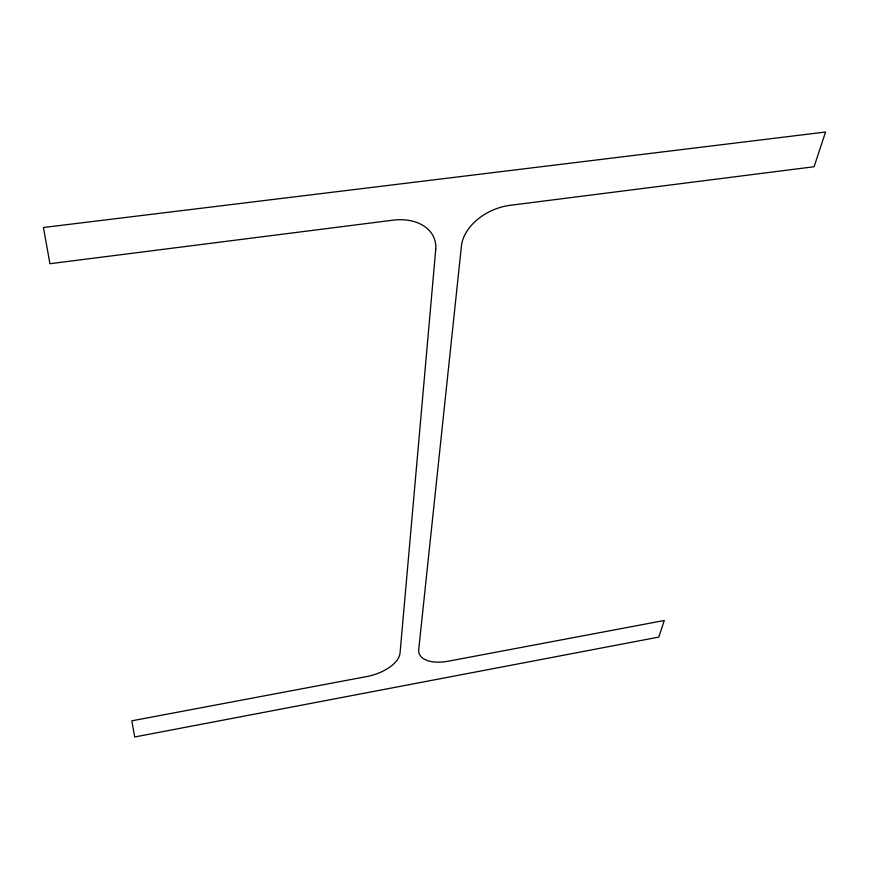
<?xml version="1.0" encoding="UTF-8"?>
<svg xmlns="http://www.w3.org/2000/svg" width="869" height="869" viewBox="0 0 869 869"><rect width="100%" height="100%" fill="white"/><g stroke="black" fill="none" stroke-linecap="round" stroke-linejoin="round"><path stroke-width="1.3" d="M435.727 249.403L400.055 653.032A33.489 17.141 -15.7 0 1 366.631 676.582L131.795 720.825L134.695 736.977L658.8 637.086L664.274 620.499L448.306 661.19A33.044 16.793 -17.5 0 1 418.717 649.556L461.428 246.025A45.927 31.849 -24.1 0 1 510.06 205.323L814.09 166.739L825.55 132.023L43.45 227.504L49.935 263.709L393.016 220.172A46.383 33.055 -19.6 0 1 435.727 249.403"/></g></svg>
